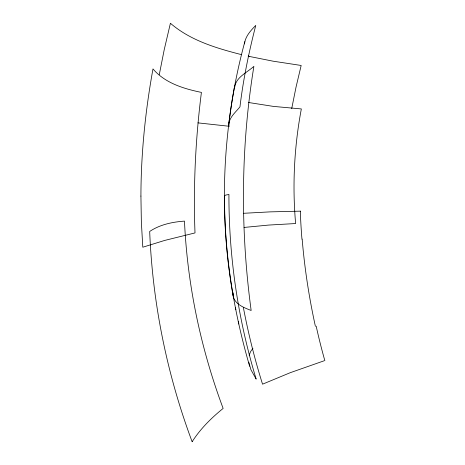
<?xml version="1.0" encoding="UTF-8"?>
<svg xmlns="http://www.w3.org/2000/svg" width="465" height="465" viewBox="0 0 465 465"><rect width="100%" height="100%" fill="white"/><g stroke="black" fill="none" stroke-linecap="round" stroke-linejoin="round"><path stroke-width="0.7" d="M244.474 43.896C245.293 36.392 250.711 30.545 255.767 25.401C248.874 52.202 243.242 79.37 239.957 106.863C235.511 112.472 227.96 118.273 229.001 126.236M233.227 296.414C235.191 304.563 244.218 307.714 251.152 310.486C240.254 229.571 240.742 146.987 253.884 66.361C247.217 72.459 235.883 77.207 234.72 87.153M228.896 123.062C232.279 95.604 237.586 68.378 244.846 41.681M233.186 292.799L233.186 296.217M234.686 85.822C221.782 154.973 220.724 226.484 233.122 295.792M159.286 74.638L164.209 49.761L170.411 23.25C190.388 40.554 216.481 48.232 241.585 54.667M291.712 108.624L296.013 87.199L301.169 65.466L273.077 61.182L248.136 56.201M249.147 355.359L250.577 351.598L252.931 348.326M324.076 360.811L290.3 372.674L262.545 384.183C254.651 359.061 248.304 333.463 243.387 307.598M244.055 227.443L268.631 225.072L295.624 223.543C292.253 185.32 294.223 146.632 301.343 108.932L273.513 106.415L248.543 102.503M243.364 213.307L270.194 211.871L300.518 211.145M229.071 126.253L197.921 122.87M224.81 195.852C224.415 194.876 228.053 194.852 228.931 194.417C228.78 256.883 238.034 319.368 256.18 379.132L250.891 369.663L248.798 362.189M249.066 56.457L248.298 55.585M249.647 366.263C233.506 310.94 224.333 253.408 224.531 195.713M315.392 326.302C309.08 297.565 304.598 268.421 302.157 239.103M238.272 321.489L238.789 323.995M235.4 307.58L235.836 309.719M301.954 239.115A1030.115 773.632 -1.6 0 1 300.309 211.151M324.855 360.683A950.931 732.794 0.5 0 1 316.194 326.198M140.924 196.085L141.354 221.828L142.796 247.217L164.697 240.428L195.004 232.924C193.213 186.006 195.532 138.977 201.409 92.401C183.809 88.763 165.023 83.148 152.979 68.919C145.376 110.862 141 153.438 140.924 196.085M192.312 441.477L192.138 441.75C166.981 374.47 152.52 303.25 149.689 231.465C159.914 224.566 172.352 221.979 184.477 221.113C187.354 285.074 200.764 348.477 223.142 408.433C211.395 417.925 200.496 428.707 192.312 441.477"/></g></svg>
